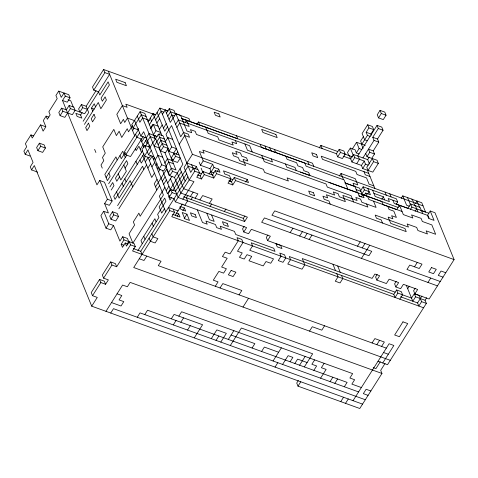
<?xml version="1.0" encoding="UTF-8"?>
<svg xmlns="http://www.w3.org/2000/svg" width="478" height="478" viewBox="0 0 478 478"><rect width="100%" height="100%" fill="white"/><g stroke="black" fill="none" stroke-linecap="round" stroke-linejoin="round"><path stroke-width="0.72" d="M33.663 135.883L30.951 134.904L25.4 143.663L26.672 146.788L23.9 151.168L25.173 154.292L29.929 156.007M63.443 92.828L58.692 91.107L55.92 95.486L57.193 98.611L48.87 111.75L50.148 114.875L47.37 119.255L46.097 116.13L43.319 120.51L45.87 126.76L43.098 131.139L40.546 124.889L32.223 138.028L30.951 134.904M25.173 154.292L27.951 149.913L33.054 162.412L30.275 166.792L31.554 169.917L37.66 172.128M64.016 92.977L65.295 96.102L62.516 100.482L67.273 102.202L70.045 97.823L68.766 94.698L64.016 92.977L61.244 97.357L58.692 91.107M39.399 143.173L36.621 147.553L37.899 150.678L42.65 152.398L45.422 148.019L44.149 144.894L39.399 143.173L40.672 146.298L45.422 148.019M61.59 108.142L58.818 112.521L60.097 115.646L64.847 117.361L70.391 108.602L69.119 105.477L66.346 109.856L61.59 108.142L62.869 111.266L72.369 114.702L75.148 110.322L73.869 107.197L69.119 105.477M37.899 150.678L40.672 146.298M60.097 115.646L62.869 111.266M31.554 169.917L34.326 165.537L91.716 306.171L362.545 404.119M81.397 104.539L78.619 108.918L79.898 112.043L82.67 107.664L81.397 104.539L86.148 106.253L88.699 112.503L83.148 121.263M336.404 153.707L339.183 149.327L343.933 151.042L345.206 154.167L342.433 158.547L337.683 156.832L336.404 153.707L103.595 69.501L92.493 87.02L93.772 90.145L98.522 91.86L99.794 94.985L108.118 81.852L109.396 84.976L101.073 98.109L102.346 101.234L105.118 96.861L106.397 99.986L100.846 108.739L98.295 102.489L84.427 124.388M93.772 90.145L104.867 72.626L103.595 69.501M80.597 115.013L75.847 113.298L77.125 116.423L81.875 118.138L80.597 115.013L82.186 112.509M86.148 106.253L96.054 90.611M92.75 111.249L91.471 108.124L94.25 103.744L95.522 106.869M155.535 139.636L144.822 113.382L140.066 111.667L131.743 124.806L133.021 127.931L137.772 129.646L138.566 128.397M132.49 125.594L128.522 131.85L127.25 128.725L121.699 137.485L119.147 131.235L116.375 135.615L113.824 129.365L102.728 146.883L105.279 153.133L102.501 157.513L103.78 160.638L101.001 165.018L102.28 168.142M99.729 180.481L107.377 199.23L104.604 203.61L109.354 205.331L112.133 200.951L104.479 182.202L99.729 180.481L96.95 184.861L62.516 100.482M133.021 127.931L141.345 114.792L146.095 116.507M132.573 130.596L134.163 128.092M106.104 177.517L122.75 151.239L125.302 157.489M138.345 129.801L124.471 151.699L125.75 154.824L130.5 156.539L143.185 136.523M125.218 152.488L121.251 158.744L119.978 155.619M125.75 154.824L139.624 132.926M108.655 183.767L126.891 154.986M147.893 121.83L153.05 113.692L155.762 114.678M145.647 137.766L140.896 136.051L143.669 131.671L158.977 169.17L163.727 170.891L166.499 166.511L158.851 147.762L154.095 146.041L159.646 137.282L164.396 139.002M109.934 186.892L112.706 182.512L113.979 185.637L111.207 190.017M149.172 124.955L159.873 108.064L168.017 111.01M119.53 176.878L116.757 181.258L115.479 178.133L126.58 160.614L127.853 163.739L125.081 168.119M141.727 141.841L144.499 137.461M150.445 128.08L152.823 124.328M155.601 119.948L161.146 111.189L163.864 112.169M150.624 128.857L153.396 124.477L158.146 126.198M146.22 137.921L148.999 133.541L157.244 136.583M140.227 149.345L146.967 138.71M156.874 123.073L159.646 118.693M162.424 114.314L165.197 109.934L167.909 110.914M149.477 147.146L144.72 145.426L141.948 149.805L144.499 156.055L149.25 157.776L150.833 155.272M147.499 141.046L150.271 136.666L155.021 138.387M103.678 211.27L100.906 215.65L106.008 228.149L110.759 229.87L113.531 225.491L108.781 223.77L103.678 211.27L108.428 212.985L104.604 203.61M142.689 150.594L113.758 196.267L115.031 199.392L143.968 153.719M145.467 146.214L148.24 141.835M166.469 113.059L169.248 108.679L173.998 110.394L175.785 114.774M153.175 135.107L155.948 130.727L153.396 124.477M148.323 146.842L149.512 144.959M154.274 137.455L155.464 135.579M159.425 129.323L162.197 124.943M167.748 116.184L170.521 111.804L188.953 118.526L190.226 121.651M144.499 156.055L158.373 134.157L163.123 135.877L168.226 148.377L165.448 152.757L160.698 151.036L155.595 138.536M145.641 156.222L141.279 163.1L140 159.975M159.509 134.324L160.698 132.448L155.948 130.727M163.476 128.068L166.248 123.688M169.021 119.309L171.799 114.929L174.512 115.909M112.479 211.736L109.707 216.116L110.98 219.241L115.736 220.956L118.508 216.576L117.23 213.451L112.479 211.736L113.758 214.861L118.508 216.576M153.301 156.521L148.55 154.8L151.323 150.421M117.582 205.642L142.552 166.225L143.83 169.355M145.33 161.851L148.102 157.471L163.404 194.97L132.89 243.147L129.06 233.766L134.611 225.013L133.338 221.888L138.883 213.128L140.162 216.253L159.58 185.595M167.521 126.813L164.749 131.193L157.095 112.444M271.223 158.827L272.502 161.952L196.476 134.455L195.203 131.331L190.453 129.61L191.726 132.735L186.976 131.02L180.6 115.395L175.844 113.674L170.299 122.434L165.197 109.934M110.98 219.241L113.758 214.861M158.146 144.786L160.925 140.407L165.675 142.127M106.008 228.149L108.781 223.77M118.861 208.767L146.603 164.976M149.375 160.596L152.153 156.216L167.455 193.715L181.329 171.817M159.425 147.911L162.197 143.531L166.947 145.252M147.881 168.101L150.654 163.721M153.426 159.341L154.615 157.465M175.623 124.304L178.396 119.924L249.665 145.7L252.217 151.95M165.101 141.972L167.874 137.592L172.624 139.313M155.147 159.795L157.925 155.416L162.675 157.137M160.698 151.036L163.47 146.656L158.373 134.157M151.926 166.846L154.705 162.466M176.896 127.429L179.674 123.049L189.174 126.485L186.623 120.235L185.04 122.738M155.977 165.591L157.166 163.715M154.478 173.096L151.705 177.475L142.779 155.595M157.256 168.716L158.445 166.84M168.352 151.197L169.146 149.949M174.189 154.316L173.675 153.068L168.925 151.347L171.698 146.967L167.874 137.592M158.977 169.17L161.749 164.791L140.066 111.667M158.529 171.841L160.112 169.337M164.653 163.231L167.425 158.851L172.176 160.572L172.97 159.323M157.029 179.346L154.257 183.725L156.808 189.975M173.675 153.068L176.454 148.688L171.698 146.967M179.226 144.308L184.777 135.549L189.527 137.27L188.248 134.145L183.498 132.424L180.726 136.804L169.248 108.679M165.926 166.356L168.704 161.976L173.454 163.697M174.249 153.223L171.477 157.597L172.749 160.728L177.505 162.442L180.278 158.063L175.528 156.348L174.249 153.223L178.999 154.938M127.124 244.079L128.707 241.575L127.435 238.45L122.685 236.735L119.906 241.115L113.531 225.491M155.529 186.85L166.631 169.332L169.182 175.581M176.143 154.316L177.726 151.813M172.749 160.728L175.528 156.348M196.87 124.465L198.454 121.962L312.487 163.207L313.765 166.332M127.949 243.965L125.236 242.985L122.458 247.365L121.185 244.24L123.957 239.86L122.685 236.735M125.236 242.985L126.509 246.11L129.281 241.731L130.56 244.856L116.686 266.754L115.413 263.629L110.663 261.908L102.34 275.047L103.612 278.172L108.363 279.893L105.59 284.273L104.312 281.148L99.561 279.427L91.238 292.566L92.517 295.691L97.267 297.412L91.716 306.171M162.353 181.216L165.131 176.836M168.477 172.606L171.249 168.232L176.006 169.947L167.587 149.321M92.517 295.691L100.84 282.552L99.561 279.427M103.612 278.172L111.936 265.033L110.663 261.908M163.631 184.341L166.404 179.961M170.455 178.706L178.109 197.456L244.628 221.517L247.401 217.137L180.881 193.076L174.506 177.452L169.756 175.737L172.528 171.357L164.874 152.602M164.904 187.466L159.359 196.225L165.735 211.85M167.682 183.086L172.038 176.203M166.183 190.591L168.955 186.211M174.506 177.452L182.829 164.312L159.873 108.064M175.844 113.674L192.425 154.298L184.102 167.437L189.204 179.937L193.954 181.658L182.859 199.177M186.653 173.687L175.557 191.206L170.807 189.491L168.029 193.871L169.308 196.996L174.058 198.711L175.33 201.836L246.6 227.612L243.828 231.991L248.578 233.712L251.356 229.332L270.357 236.204L267.584 240.583L372.111 278.393L374.889 274.014L379.64 275.728L376.867 280.108L386.367 283.55L389.14 279.17L398.646 282.606L395.868 286.985L400.624 288.7L403.396 284.32L417.653 289.477L414.874 293.856L429.13 299.013L454.1 259.596L434.968 212.722L430.218 211.001L427.446 215.381L428.718 218.506M129.281 241.731L134.037 243.451L135.31 246.576L132.537 250.956L161.044 261.263L158.272 265.643L386.332 348.127M169.523 195.592L168.734 196.84L170.007 199.965L171.59 197.462M172.695 190.585L188.153 166.183L192.903 167.903M169.308 196.996L172.08 192.616L170.807 189.491M137.903 250.645L158.911 217.484L157.632 214.359L165.956 201.22L164.683 198.095L159.132 206.855L161.684 213.104L164.456 208.725M142.038 254.392L140.765 251.267L187.932 176.812M201.483 178.999L200.204 175.874L202.983 171.494L204.255 174.619L201.483 178.999L196.733 177.278L199.505 172.899L198.227 169.774L193.476 168.053L190.704 172.433L171.572 125.559L166.027 134.318L167.808 138.692M194.797 168.997L196.38 166.499L186.88 163.058M105.973 311.321L122.619 285.049L127.369 286.764L130.141 282.384L381.964 373.461L359.767 408.499L298.003 386.158L296.724 383.033L298.314 380.53M178.013 210.906L168.507 207.47L169.786 210.595L133.715 267.531L390.287 360.328M175.33 201.836L194.755 171.178L193.476 168.053M203.204 160.865L212.71 164.301L213.983 167.425L211.21 171.805L209.932 168.68L200.431 165.245L203.204 160.865L199.38 151.49L204.13 153.205L202.857 150.08L245.614 165.549L243.063 159.299L247.819 161.014L246.54 157.889L241.79 156.169L240.518 153.044L235.762 151.329L237.04 154.454L232.29 152.733L233.563 155.858L238.313 157.579L239.592 160.704L263.348 169.296L264.621 172.421L288.377 181.013L287.105 177.888L334.618 195.072L333.339 191.947L338.095 193.668L339.368 196.793L367.875 207.099L366.602 203.975M110.723 313.042L113.495 308.663L365.317 399.739M146.788 256.106L144.015 260.486L139.265 258.771M173.257 209.191L174.536 212.316L171.763 216.695L423.58 307.772M175.235 215.285L182.369 204.028M187.92 195.269L186.336 197.767L187.609 200.891L184.837 205.271M177.129 216.385L178.712 213.881L176 212.901M190.381 196.518L193.16 192.138M182.805 210.445L184.389 207.942L180.314 206.466M209.932 168.68L212.71 164.301M191.086 199.487L192.67 196.984M209.047 174.153L210.637 171.65L214.03 172.881M195.138 198.233L197.91 193.853L183.654 188.696L177.278 173.072L172.528 171.357M184.167 218.571L186.94 214.192L182.19 212.471L184.741 218.727L189.491 220.442L186.94 214.192M215.255 170.55L212.483 174.93L213.762 178.055L216.534 173.675L215.255 170.55L220.011 172.271L218.733 169.14L213.983 167.425M217.149 171.644L218.733 169.14M199.888 199.953L202.66 195.574L212.166 199.009L209.388 203.389M137.252 317.255L140.03 312.875L358.59 391.924M210.093 206.359L211.676 203.861M144.78 314.596L147.553 310.216L347.112 382.388L344.333 386.768M234.262 177.422L248.518 182.578L247.24 179.453L223.483 170.861L224.762 173.986L229.512 175.707L230.784 178.832L228.012 183.211L232.762 184.926L235.54 180.547L234.262 177.422L231.489 181.801L232.762 184.926M224.343 211.515L225.933 209.011M245.656 181.957L247.24 179.453M171.309 318.808L174.088 314.428L202.594 324.735L194.271 337.874M173.287 324.903L176.059 320.523M178.838 316.143L181.61 311.764L352.656 373.629L349.884 378.008L354.634 379.729L351.862 384.109L361.362 387.544M244.628 221.517L243.35 218.392L244.933 215.889M180.815 322.244L183.588 317.864M244.139 226.363L242.555 228.866L243.828 231.991M187.543 330.059L190.316 325.679M215.285 286.262L218.058 281.889L213.308 280.168L218.858 271.408L223.608 273.129L226.381 268.75L221.631 267.029L227.181 258.269L222.431 256.549L225.204 252.175L229.954 253.89L238.277 240.751L237.004 237.626L241.754 239.347L243.033 242.471L237.482 251.231L242.232 252.946L239.46 257.325L244.21 259.046L246.983 254.666L251.733 256.387L248.96 260.767L263.217 265.917L265.989 261.538L270.739 263.259L273.518 258.879L249.761 250.287L252.533 245.907L251.255 242.782L275.017 251.374L273.739 248.249L235.726 234.501L234.453 231.376L220.197 226.219L221.475 229.344L216.725 227.63L215.447 224.505L205.946 221.063L207.219 224.194L202.469 222.473L197.366 209.973M220.035 287.983L222.814 283.603L241.814 290.481L239.042 294.86M319.292 147.929L320.875 145.426L337.844 151.562M267.895 234.955L266.312 237.458L267.584 240.583M211.3 338.651L216.845 329.892L226.351 333.327L220.8 342.087M216.05 340.372L218.822 335.992M337.683 156.832L340.455 152.452L339.183 149.327M242.997 307.055L248.548 298.296M290.164 232.601L292.936 228.221M228.329 339.428L233.873 330.668M359.056 153.904L356.337 152.924L355.064 149.799L350.308 148.078L347.536 152.458L348.815 155.583M352.202 149.172L356.564 142.295L361.314 144.009L363.101 148.383M371.424 135.25L370.91 133.995L373.688 129.616L372.41 126.491L367.66 124.776L362.109 133.535L364.66 139.785L367.379 140.765M230.3 345.528L241.402 328.01L312.672 353.786L304.349 366.925M299.664 236.042L302.437 231.663M363.388 136.66L360.609 141.04L361.888 144.165L365.282 145.39M370.151 136.385L367.433 135.405L366.16 132.281L368.932 127.901L367.66 124.776M380.034 110.382L377.256 114.762L378.534 117.887L383.284 119.602L386.057 115.228L384.784 112.097L380.034 110.382L381.307 113.507L386.057 115.228M339.41 176.018L340.993 173.514L355.25 178.67L357.801 184.92L353.051 183.199L354.323 186.33L344.823 182.889M369.476 164.014L367.69 159.634L353.433 154.484L350.661 158.857L343.192 156.163M356.337 152.924L359.109 148.544L356.564 142.295M361.888 144.165L367.433 135.405M378.534 117.887L381.307 113.507M374.866 188.392L367.468 170.264L362.712 168.549L361.44 165.424L351.939 161.988L354.712 157.609L353.433 154.484M304.414 237.757L307.193 233.378M357.616 156.049L377.034 125.391L381.785 127.106L383.063 130.237L377.512 138.99L378.785 142.115L373.24 150.875L374.513 154L371.741 158.379L366.99 156.665L365.712 153.54M378.785 142.115L374.035 140.401L372.762 137.276L378.307 128.516L377.034 125.391M356.69 163.703L359.462 159.323L358.189 156.198M309.164 239.478L311.943 235.098M362.939 157.919L374.035 140.401M361.44 165.424L364.212 161.044L354.712 157.609M366.99 156.665L369.763 152.285L368.484 149.16L373.24 150.875M367.69 159.634L369.273 157.137M362.712 168.549L365.491 164.169L364.212 161.044M252.085 348.02L254.858 343.64L231.101 335.048M372.314 158.535L366.763 167.294L368.042 170.419L372.792 172.134L378.337 163.38L377.064 160.255L372.314 158.535L373.587 161.66L378.337 163.38M368.042 170.419L373.587 161.66M360.352 191.17L363.125 186.79L396.387 198.818L397.66 201.943L396.077 204.447M261.586 351.455L264.358 347.076L278.614 352.232M361.625 194.295L364.403 189.915L363.125 186.79M361.189 197.103L362.772 194.6L381.779 201.477L383.057 204.602M364.093 195.544L365.676 193.04L370.426 194.761L367.875 188.511M367.57 194.14L369.153 191.636L364.403 189.915M273.063 360.992L281.387 347.853M275.041 367.092L277.82 362.712M381.82 199.29L383.404 196.793L373.904 193.351M282.57 364.427L288.115 355.668L292.871 357.389L290.092 361.768M357.478 246.182L360.251 241.802M309.517 331.111L312.289 326.731L321.79 330.167L324.568 325.787M362.228 247.903L365.007 243.523M294.842 363.489L297.621 359.109L307.121 362.545M361.434 258.377L369.757 245.244M401.179 198.358L402.763 195.855L412.269 199.29L414.814 205.54M430.218 211.001L434.042 220.376L429.292 218.661L428.019 215.536L399.512 205.223L396.734 209.603L382.484 204.447M299.598 365.204L305.143 356.445M422.695 213.666L420.144 207.41L410.638 203.975L407.865 208.354L403.791 206.884M298.003 386.158L300.776 381.779M314.649 359.88L311.871 364.26L316.627 365.981L313.849 370.36M410.327 209.603L411.916 207.099L410.638 203.975M415.43 203.514L417.019 201.011L421.769 202.732L425.593 212.107L420.843 210.386M415.083 211.324L416.667 208.82M377.178 274.48L375.589 276.983L376.867 280.108M324.15 363.322L321.377 367.702L326.127 369.416L320.577 378.176M330.083 381.611L332.855 377.232M396.178 281.357L394.595 283.86L395.868 286.985M334.833 383.332L337.605 378.952M396.573 289.955L397.845 293.08L395.073 297.459L393.8 294.334L396.573 289.955L401.323 291.676L402.601 294.801L399.823 299.18M414.492 266.808L417.27 262.428M372.081 342.977L374.854 338.597L384.36 342.033L381.581 346.413M407.704 288.712L409.288 286.208M340.766 401.628L343.539 397.248M376.831 344.692L379.604 340.312M415.185 288.228L413.601 290.732L414.874 293.856M378.008 361.266L387.515 364.702L426.358 303.393L421.602 301.672L419.051 295.422L414.301 293.707L411.528 298.087L402.028 294.645M345.516 403.342L348.289 398.963M414.301 293.707L415.579 296.832L412.801 301.212L406.425 285.587M353.039 400.684L389.11 343.748L393.86 345.469L382.764 362.987M427.953 282.438L430.726 278.059M380.297 361.738L375.935 368.622L373.222 367.636M421.602 301.672L418.83 306.051L417.557 302.927L421.913 296.049M385.047 363.459L380.691 370.336L381.964 373.461M426.358 303.393L425.079 300.268L426.663 297.764M378.307 128.516L383.063 130.237M368.932 127.901L373.688 129.616M366.16 132.281L370.91 133.995M372.762 137.276L377.512 138.99M369.763 152.285L374.513 154M359.109 148.544L361.828 149.524M340.455 152.452L345.206 154.167M344.632 154.018L352.782 156.963M365.491 164.169L368.203 165.149M104.867 72.626L109.617 74.347L84.648 113.758L70.391 108.602M368.741 173.389L321.228 156.204L322.501 159.329L355.763 171.363L357.036 174.488L366.542 177.924L369.094 184.173L373.844 185.894M370.014 176.513L365.264 174.799L363.991 171.674M411.689 199.141L416.446 200.856L416.953 202.11M181.299 118.365L304.833 163.046L306.111 166.171L344.118 179.919L347.948 189.294M181.407 118.46L204.482 126.807M205.164 127.052L237.739 138.835L236.467 135.71M423.042 205.857L261.496 147.427L260.223 144.302M345.397 183.044L359.647 188.201L362.199 194.45M397.66 201.943L388.16 198.507L389.433 201.632L375.182 196.476L372.631 190.226M411.916 207.099L428.885 213.236M409.305 206.215L406.587 205.229L402.763 195.855M154.358 114.499L125.845 104.186L127.124 107.311L122.374 105.596L116.823 114.356L120.647 123.73L123.426 119.351L124.698 122.476L127.471 118.096L134.939 120.797M356.176 189.605L360.926 191.325M396.328 204.184L403.115 206.639M300.435 172.11L309.935 175.546L308.663 172.421L303.906 170.7L302.634 167.575L297.884 165.86L296.605 162.735L287.105 159.294L285.832 156.169M328.942 182.417L398.174 207.458M402.058 211.473L368.801 199.446L367.528 196.321M358.727 195.855L360.759 196.589M147.373 119.631L142.617 117.917L139.845 122.296L137.294 116.046M146.901 119.572L149.614 120.558M65.295 96.102L70.045 97.823M91.471 108.124L94.19 109.109M68.031 99.812L70.744 100.792L73.295 107.042M82.67 107.664L87.42 109.378M192.425 154.298L406.234 231.633L404.962 228.508L390.705 223.351L388.154 217.102L392.91 218.816L391.631 215.692L396.382 217.412L393.836 211.162L389.08 209.442L387.807 206.317M163.47 146.656L168.226 148.377M141.596 139.02L136.845 137.306L135.573 134.181M216.534 173.675L230.784 178.832M235.54 180.547L454.1 259.596M230.892 178.921L232.929 179.662M202.983 171.494L213.266 175.271M228.777 180.821L231.489 181.801M46.097 116.13L48.81 117.11M194.755 171.178L201.644 173.729M204.255 174.619L213.762 178.055M197.492 174.888L200.204 175.874M161.749 164.791L166.499 166.511M40.546 124.889L45.296 126.604M445.777 272.735L441.027 271.02L438.248 275.4L443.004 277.115M440.226 281.494L406.969 269.467L409.742 265.087L419.248 268.522L422.02 264.143L274.731 210.87L271.952 215.249L371.735 251.338L368.956 255.718L264.43 217.914L261.651 222.294L437.454 285.874M172.08 192.616L176.83 194.331M183.618 196.787L243.35 218.392M181.754 204.327L183.116 204.817M415.579 296.832L425.079 300.268M169.786 210.595L174.536 212.316M397.845 293.08L402.601 294.801M395.24 292.195L302.245 258.562L304.797 264.812L302.024 269.192L287.768 264.035L290.546 259.656L289.268 256.531L393.8 294.334M172.522 214.305L179.985 217.006L178.712 213.881M400.588 296.79L417.557 302.927M107.377 199.23L112.133 200.951M123.957 239.86L128.707 241.575M130.56 244.856L135.31 246.576M133.296 248.566L140.765 251.267M121.185 244.24L123.898 245.22M383.559 352.507L388.309 354.228M111.936 265.033L116.686 266.754M100.84 282.552L105.59 284.273M117.068 293.803L121.818 295.524L119.046 299.903L123.796 301.624L121.024 306.004L111.517 302.562M370.868 390.98L366.118 389.265L363.34 393.645L368.09 395.36M417.019 201.011L419.57 207.261M415.388 205.695L417.939 211.945M407.513 197.575L410.578 205.074M399.512 205.223L403.336 214.598L412.837 218.034L411.564 214.909L421.064 218.35L422.343 221.475L431.843 224.911L435.667 234.286L426.167 230.85L427.446 233.975L417.939 230.533L416.667 227.409L407.16 223.973L408.439 227.098L375.176 215.07L376.455 218.195L381.205 219.916L382.478 223.041M399.447 206.323L398.939 205.074L394.183 203.353L392.91 200.228M389.785 193.823L391.058 196.948M385.035 192.108L386.308 195.233M383.404 196.793L384.682 199.918M373.551 201.16L376.102 207.416L361.852 202.26L360.573 199.135L355.823 197.414L357.096 200.539L342.846 195.383L345.397 201.632L326.39 194.761L327.663 197.886L322.913 196.165L324.192 199.29L328.942 201.011L330.214 204.136M350.308 148.078L353.373 155.577M365.676 193.04L366.955 196.165M349.388 155.732L351.939 161.988M362.772 194.6L364.051 197.725L359.301 196.01L358.022 192.885L286.752 167.103L285.48 163.978M354.897 186.48L357.448 192.73M353.624 201.949L351.073 195.693L327.316 187.101L326.038 183.976L264.274 161.636L261.723 155.386M340.993 173.514L343.545 179.764M320.875 145.426L322.154 148.55M307.736 161.486L309.015 164.611M337.707 266.055L340.258 272.311M341.531 275.436L342.81 278.56L340.031 282.94L335.281 281.219L338.06 276.84L336.781 273.715M296.258 170.544L294.98 167.419L247.467 150.235L244.915 143.986M332.957 264.34L335.508 270.59M274.48 149.459L275.752 152.584M269.723 147.738L271.002 150.863M264.973 146.017L266.252 149.148M235.415 140.544L236.688 143.669L231.938 141.954L233.21 145.079L218.96 139.923L217.681 136.798L208.181 133.362L205.63 127.112M230.151 179.776L230.916 181.652M198.454 121.962L199.732 125.087M210.637 171.65L211.909 174.775M186.05 120.086L186.563 121.334M199.153 162.12L200.431 165.245M201.13 168.214L202.917 172.588M196.38 166.499L197.653 169.624M191.63 164.779L193.417 169.152M211.623 215.13L214.174 221.38L209.424 219.659L206.872 213.409M180.051 168.692L185.153 181.192M167.653 148.222L168.925 151.347M153.05 113.692L161.976 135.573M150.271 118.072L151.55 121.197M184.389 207.942L185.667 211.067L180.911 209.346L179.895 206.849M166.183 166.983L169.756 175.737M162.58 170.586L170.742 190.585M145.778 140.586L147.051 143.711M134.521 120.426L140.896 136.051M144.72 145.426L148.55 154.8M140.705 139.343L144.021 147.469M108.345 71.216L134.868 136.224M141.5 152.47L138.949 146.22L136.176 150.6L135.411 148.724M135.955 161.229L137.228 164.354M156.133 221.864L154.86 218.739L140.986 240.637L142.265 243.762M152.088 223.118L153.36 226.243M123.802 164.994L126.353 171.244L120.809 180.003L118.257 173.753M132.729 186.868L130.183 180.618L119.082 198.137L116.53 191.887M151.861 233.748L153.139 236.873L157.889 238.594L155.111 242.973L150.361 241.253L149.088 238.128M117.206 159.999L115.927 156.874L104.831 174.392L107.383 180.642L110.155 176.263L108.882 173.138M124.854 178.748L126.132 181.873M122.081 183.128L123.354 186.253M143.764 236.257L145.037 239.382M94.626 149.393L95.905 152.518M88.472 123.133L85.699 127.512L86.978 130.637L89.75 126.258L88.472 123.133M94.023 114.373L91.25 118.753L92.523 121.878L95.301 117.498L94.023 114.373M231.137 270.464L228.359 274.844L233.115 276.565L235.887 272.185L231.137 270.464M281.04 256.22L278.268 260.6L283.018 262.314L285.79 257.935L284.518 254.81L279.767 253.095L281.04 256.22M431.52 267.578L428.748 271.958L433.498 273.679L436.277 269.299L431.52 267.578M402.978 321.855L394.655 334.988L399.411 336.709L407.734 323.57L402.978 321.855M218.9 113.866L214.15 112.151L215.423 115.276L220.173 116.996L218.9 113.866M275.914 134.491L261.663 129.335L262.936 132.46L277.192 137.616L275.914 134.491M125.146 82.622L115.646 79.187L116.919 82.312L126.425 85.747L125.146 82.622M316.478 154.49L311.728 152.769L313 155.894L317.75 157.615L316.478 154.49M313.413 192.73L308.657 191.015L309.935 194.14L314.685 195.855L313.413 192.73M227.152 223.405L222.401 221.69L223.674 224.815L228.424 226.53L227.152 223.405M195.167 214.502L190.417 212.788L191.69 215.913L196.44 217.627L195.167 214.502M280.694 245.435L275.937 243.72L277.216 246.845L281.966 248.56L280.694 245.435"/></g></svg>
